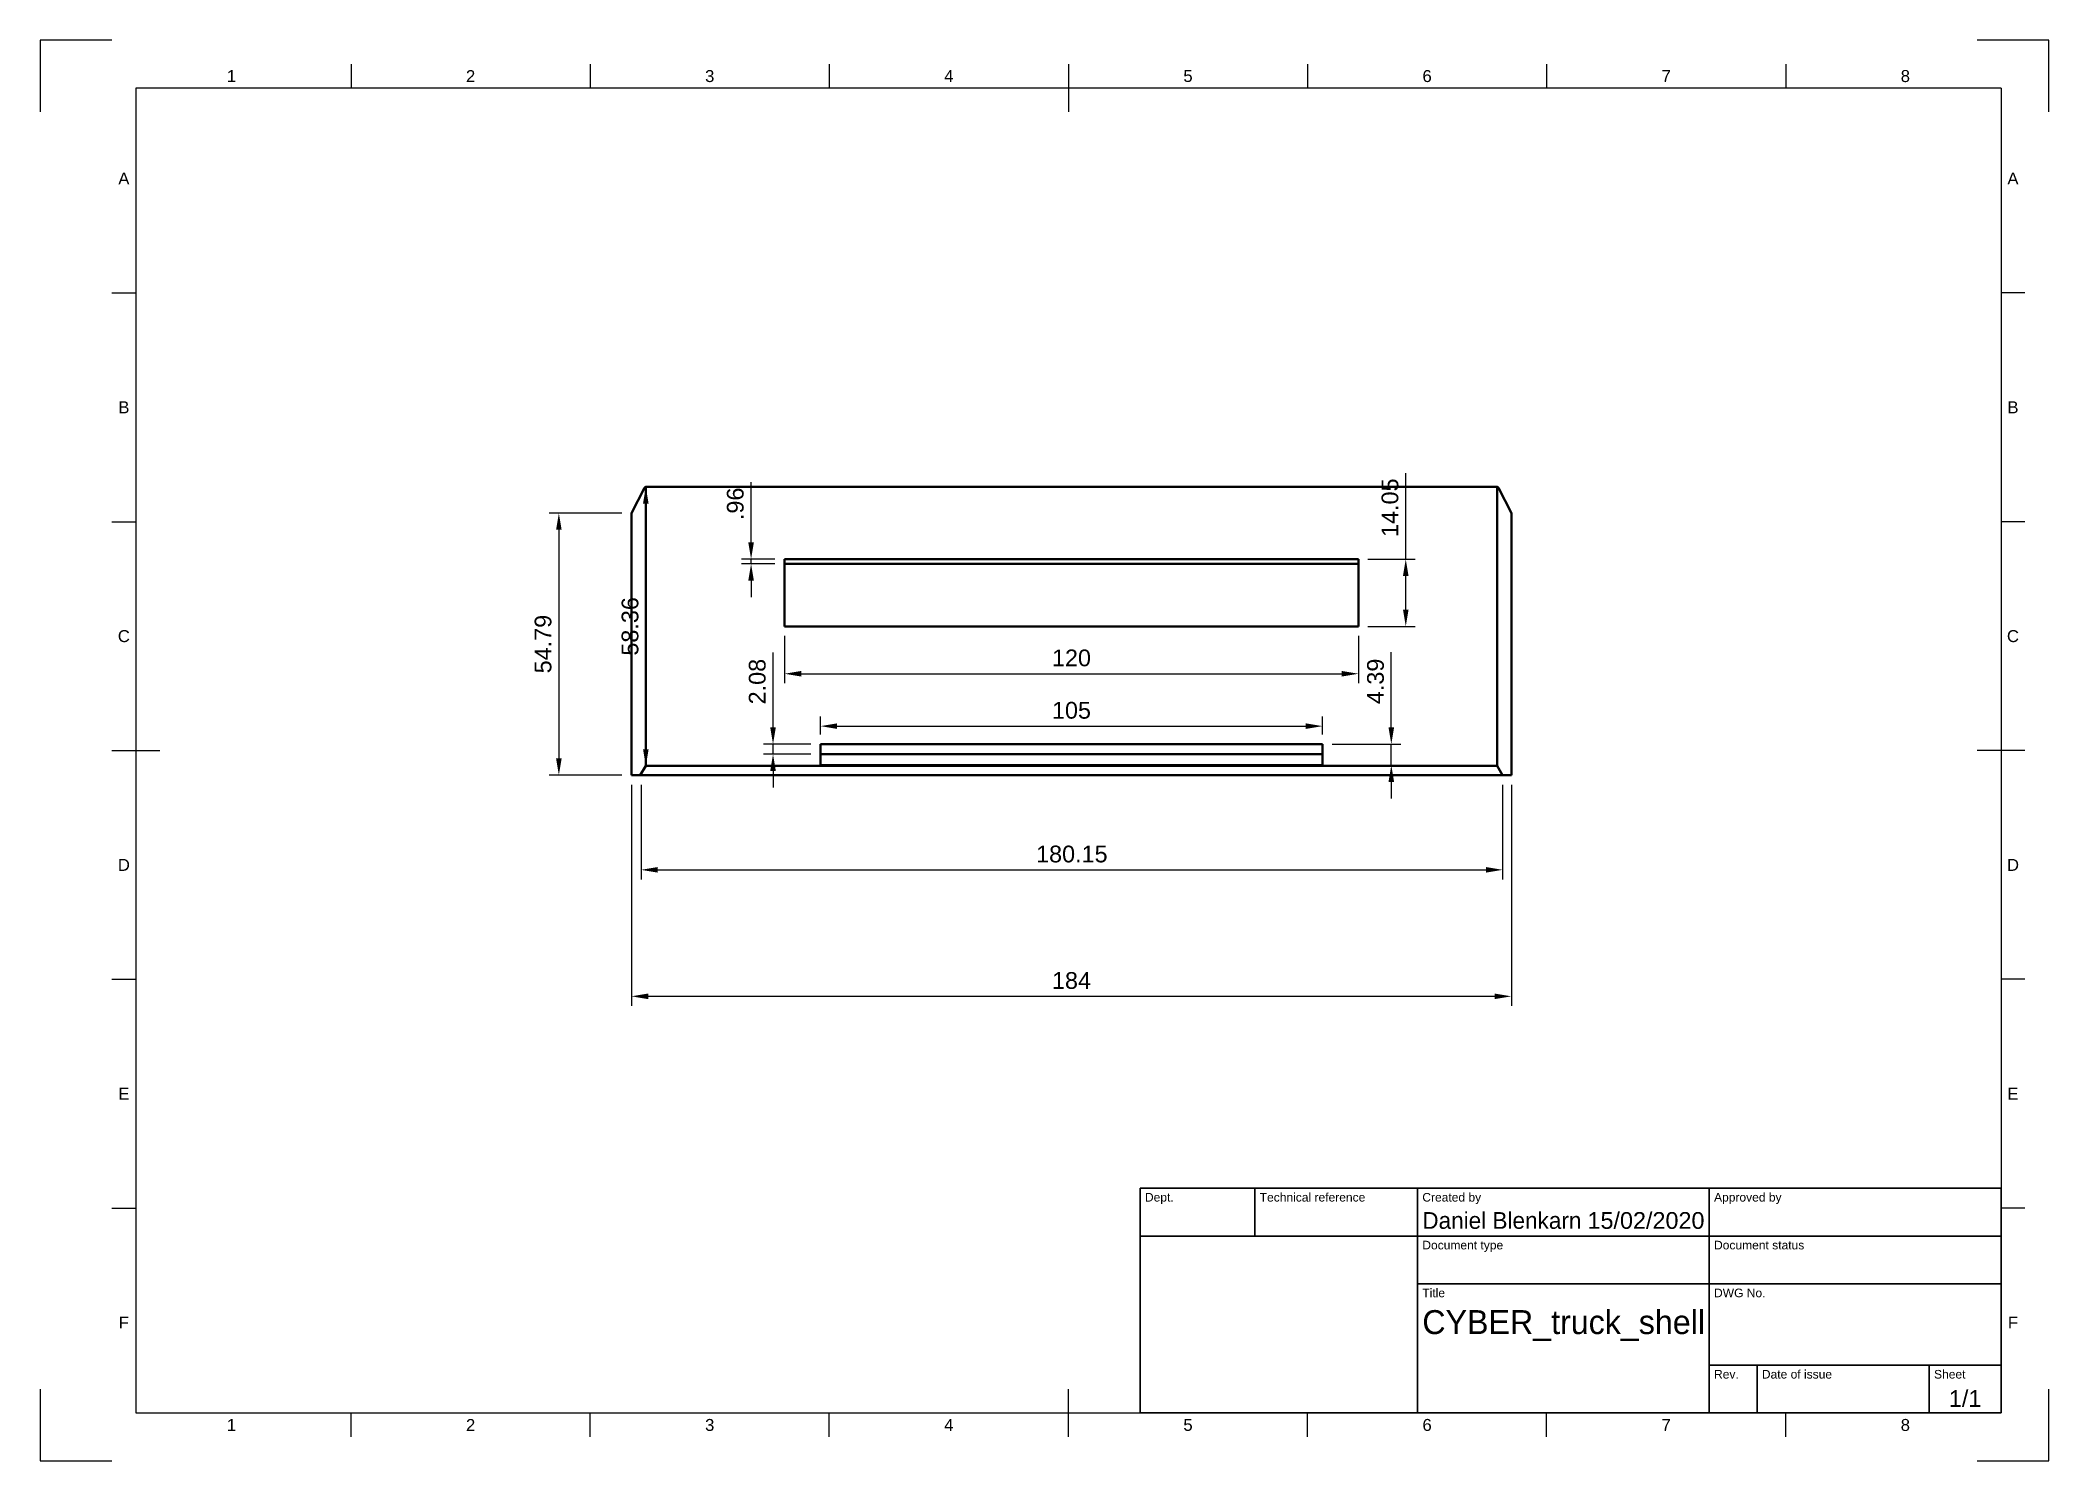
# Model space of a CAD drawing. Header units: millimetres. Extents: x 0 to 420, y 0 to 297.
import ezdxf
from ezdxf.enums import TextEntityAlignment as Align

# ---------------------------------------------------------------- set-up
doc = ezdxf.new("R2010")
doc.units = ezdxf.units.MM
doc.header["$LTSCALE"] = 0.75
for name, color, linetype, lineweight in [('Border', 7, 'Continuous', 25), ('Dimensions', 7, 'Continuous', 25), ('TitleBlock', 7, 'Continuous', 35), ('Visible', 7, 'Continuous', 50)]:
    doc.layers.add(name, color=color, linetype=linetype, lineweight=lineweight)
doc.styles.add('FusionTitle', font='')
doc.styles.get("Standard").update_dxf_attribs({"font": 'arial.ttf'})
doc.styles.get('FusionTitle').set_extended_font_data('Arial Unicode MS')
doc.dimstyles.new('ISO-25', dxfattribs={"dimtxt": 3.5, "dimasz": 3.5, "dimexe": 2, "dimexo": 2, "dimgap": 1.5, "dimtad": 1, "dimzin": 12, "dimdsep": 46, "dimtxsty": 'Standard', "dimcen": 0, "dimclrd": 256, "dimclre": 256, "dimclrt": 256, "dimazin": 3, "dimtp": 0.1, "dimtm": 0.1, "dimtfac": 0.714, "dimtmove": 0, "dimatfit": 3, "dimfxl": 1, "dimtzin": 12, "dimarcsym": 0})

# ---------------------------------------------------------------- blocks, each defined once
blk = doc.blocks.new('ISO_A3_SHEET')
at = {"layer": 'Border'}
for p, q in [((15, 297), (0, 297)), ((0, 297), (0, 282)), ((420, 297), (405, 297)), ((420, 282), (420, 297)), ((65, 292), (65, 287)), ((115, 292), (115, 287)), ((165, 292), (165, 287)), ((215, 292), (215, 282)), ((265, 292), (265, 287)), ((315, 292), (315, 287)), ((365, 292), (365, 287)), ((410, 287), (20, 287)), ((20, 287), (20, 10)), ((410, 287), (410, 10)), ((15, 244.16666), (20, 244.16666)), ((415, 244.16666), (410, 244.16666)), ((15, 196.33333), (20, 196.33333)), ((415, 196.33333), (410, 196.33333)), ((15, 148.5), (25, 148.5)), ((415, 148.5), (405, 148.5)), ((15, 100.66667), (20, 100.66667)), ((415, 100.66667), (410, 100.66667)), ((15, 52.83334), (20, 52.83334)), ((415, 52.83334), (410, 52.83334)), ((0, 15), (0, 0)), ((215, 5), (215, 15)), ((420, 0), (420, 15)), ((20, 10), (410, 10)), ((65, 5), (65, 10)), ((115, 5), (115, 10)), ((165, 5), (165, 10)), ((265, 5), (265, 10)), ((315, 5), (315, 10)), ((365, 5), (365, 10)), ((0, 0), (15, 0)), ((405, 0), (420, 0))]:
    blk.add_line(p, q, dxfattribs=at)
at = {"layer": 'Border', "style": 'FusionTitle'}
for s, p in [('1', (40, 289.5)), ('2', (90, 289.5)), ('3', (140, 289.5)), ('4', (190, 289.5)), ('5', (240, 289.5)), ('6', (290, 289.5)), ('7', (340, 289.5)), ('8', (390, 289.5)), ('A', (17.5, 268.08333)), ('A', (412.5, 268.08333)), ('B', (17.5, 220.25)), ('B', (412.5, 220.25)), ('C', (17.5, 172.41667)), ('C', (412.5, 172.41667)), ('D', (17.5, 124.58334)), ('D', (412.5, 124.58334)), ('E', (17.5, 76.75001)), ('E', (412.5, 76.75001)), ('F', (17.5, 28.91668)), ('F', (412.5, 28.91668)), ('1', (40, 7.5)), ('2', (90, 7.5)), ('3', (140, 7.5)), ('4', (190, 7.5)), ('5', (240, 7.5)), ('6', (290, 7.5)), ('7', (340, 7.5)), ('8', (390, 7.5))]:
    blk.add_text(s, height=2.5, dxfattribs=at).set_placement(p, align=Align.MIDDLE)
blk = doc.blocks.new('ISO_TITLEBLOCK')
at = {"layer": 'TitleBlock'}
for p, q in [((0, 47), (-180, 47)), ((-180, 47), (-180, 0)), ((-156, 37), (-156, 47)), ((-122, 0), (-122, 47)), ((-61, 0), (-61, 47)), ((0, 0), (0, 47)), ((-180, 37), (0, 37)), ((-122, 27), (0, 27)), ((-61, 10), (0, 10)), ((-51, 0), (-51, 10)), ((-15, 0), (-15, 10)), ((-180, 0), (0, 0))]:
    blk.add_line(p, q, dxfattribs=at)
at = {"layer": 'TitleBlock', "style": 'FusionTitle'}
for s, p in [('Dept.', (-179, 46)), ('Technical reference', (-155, 46)), ('Created by', (-121, 46)), ('Approved by', (-60, 46)), ('Document type', (-121, 36)), ('Document status', (-60, 36)), ('Title', (-121, 26)), ('DWG No.', (-60, 26)), ('Rev.', (-60, 9)), ('Date of issue', (-50, 9)), ('Sheet', (-14, 9))]:
    blk.add_text(s, height=1.8, dxfattribs=at).set_placement(p, align=Align.TOP_LEFT)
for tag, p, height in [('DEPT', (-179, 38.5), 3.5), ('TECHNICAL_REFERENCE', (-155, 38.5), 3.5), ('CREATED_BY', (-121, 38.5), 3.5), ('APPROVED_BY', (-60, 38.5), 3.5), ('DOCUMENT_TYPE', (-121, 28.5), 3.5), ('DOCUMENT_STATUS', (-60, 28.5), 3.5), ('TITLE_1', (-121, 16.5), 5), ('TITLE_2', (-121, 9), 5), ('TITLE_3', (-121, 1.5), 5), ('DATE_OF_ISSUE', (-50, 1.5), 3.5)]:
    blk.add_attdef(tag, p, '', height=height, dxfattribs=at)
for tag, p in [('CREATED_DATE', (-62, 38.5)), ('APPROVED_DATE', (-1, 38.5))]:
    blk.add_attdef(tag, text='', height=3.5, dxfattribs=at).set_placement(p, align=Align.RIGHT)
for tag, height, p in [('DRAWING_NUMBER', 5, (-30.5, 16.6)), ('REV', 3.5, (-56, 3.1)), ('SHEET', 3.5, (-7.5, 3.1))]:
    blk.add_attdef(tag, text='', height=height, dxfattribs=at).set_placement(p, align=Align.MIDDLE)
blk = doc.blocks.new('*D14')
at = {"layer": 'Defpoints', "color": 0, "transparency": 16777216}
for p in [(148.646982, 188.499668), (155.639011, 188.499668), (155.639011, 187.539978)]:
    blk.add_point(p, dxfattribs=at)
at = {"layer": 'Dimensions', "lineweight": -2, "transparency": 16777216}
for p, q in [((148.646982, 191.999668), (148.646982, 204.628249)), ((153.639011, 188.499668), (146.646982, 188.499668)), ((153.639011, 187.539978), (146.646982, 187.539978)), ((148.646982, 187.539978), (148.646982, 188.499668)), ((148.646982, 184.039978), (148.646982, 180.539978))]:
    blk.add_line(p, q, dxfattribs=at)
at = {"layer": 'Dimensions', "transparency": 16777216}
for points in [[(148.063648, 191.999668), (149.230315, 191.999668), (148.646982, 188.499668)], [(148.063648, 184.039978), (149.230315, 184.039978), (148.646982, 187.539978)]]:
    blk.add_solid(points, dxfattribs=at)
at = {"layer": 'Dimensions', "transparency": 16777216, "insert": (145.359976, 200.063958), "char_height": 3.5, "attachment_point": 5, "rotation": 90}
blk.add_mtext('.96', dxfattribs=at)
blk = doc.blocks.new('*D15')
at = {"layer": 'Defpoints', "color": 0, "transparency": 16777216}
for p in [(155.639011, 174.44661), (275.639011, 174.44661), (275.639011, 164.547115)]:
    blk.add_point(p, dxfattribs=at)
at = {"layer": 'Dimensions', "lineweight": -2, "transparency": 16777216}
for p, q in [((155.639011, 172.44661), (155.639011, 162.547115)), ((275.639011, 172.44661), (275.639011, 162.547115)), ((159.139011, 164.547115), (272.139011, 164.547115))]:
    blk.add_line(p, q, dxfattribs=at)
at = {"layer": 'Dimensions', "transparency": 16777216}
for points in [[(159.139011, 165.130448), (159.139011, 163.963781), (155.639011, 164.547115)], [(272.139011, 165.130448), (272.139011, 163.963781), (275.639011, 164.547115)]]:
    blk.add_solid(points, dxfattribs=at)
at = {"layer": 'Dimensions', "transparency": 16777216, "insert": (215.639011, 167.83412), "char_height": 3.5, "attachment_point": 5}
blk.add_mtext('120', dxfattribs=at)
blk = doc.blocks.new('*D16')
at = {"layer": 'Defpoints', "color": 0, "transparency": 16777216}
for p in [(275.639011, 188.499668), (285.538506, 188.499668), (275.639011, 174.44661)]:
    blk.add_point(p, dxfattribs=at)
at = {"layer": 'Dimensions', "lineweight": -2, "transparency": 16777216}
for p, q in [((285.538506, 188.499668), (285.538506, 206.507171)), ((277.639011, 188.499668), (287.538506, 188.499668)), ((285.538506, 177.94661), (285.538506, 184.999668)), ((277.639011, 174.44661), (287.538506, 174.44661))]:
    blk.add_line(p, q, dxfattribs=at)
at = {"layer": 'Dimensions', "transparency": 16777216}
for points in [[(284.955173, 184.999668), (286.12184, 184.999668), (285.538506, 188.499668)], [(284.955173, 177.94661), (286.12184, 177.94661), (285.538506, 174.44661)]]:
    blk.add_solid(points, dxfattribs=at)
at = {"layer": 'Dimensions', "transparency": 16777216, "insert": (282.251501, 199.25342), "char_height": 3.5, "attachment_point": 5, "rotation": 90}
blk.add_mtext('14.05', dxfattribs=at)
blk = doc.blocks.new('*D17')
at = {"layer": 'Defpoints', "color": 0, "transparency": 16777216}
for p in [(153.239516, 149.824679), (163.139011, 149.824679), (163.139011, 147.740673)]:
    blk.add_point(p, dxfattribs=at)
at = {"layer": 'Dimensions', "lineweight": -2, "transparency": 16777216}
for p, q in [((153.239516, 153.324679), (153.239516, 168.982933)), ((161.139011, 149.824679), (151.239516, 149.824679)), ((161.139011, 147.740673), (151.239516, 147.740673)), ((153.239516, 147.740673), (153.239516, 149.824679)), ((153.239516, 144.240673), (153.239516, 140.740673))]:
    blk.add_line(p, q, dxfattribs=at)
at = {"layer": 'Dimensions', "transparency": 16777216}
for points in [[(152.656183, 153.324679), (153.82285, 153.324679), (153.239516, 149.824679)], [(152.656183, 144.240673), (153.82285, 144.240673), (153.239516, 147.740673)]]:
    blk.add_solid(points, dxfattribs=at)
at = {"layer": 'Dimensions', "transparency": 16777216, "insert": (149.952511, 162.903806), "char_height": 3.5, "attachment_point": 5, "rotation": 90}
blk.add_mtext('2.08', dxfattribs=at)
blk = doc.blocks.new('*D18')
at = {"layer": 'Defpoints', "color": 0, "transparency": 16777216}
for p in [(268.139011, 153.592031), (163.139011, 149.824679), (268.139011, 149.824679)]:
    blk.add_point(p, dxfattribs=at)
at = {"layer": 'Dimensions', "lineweight": -2, "transparency": 16777216}
for p, q in [((163.139011, 151.824679), (163.139011, 155.592031)), ((268.139011, 151.824679), (268.139011, 155.592031)), ((166.639011, 153.592031), (264.639011, 153.592031))]:
    blk.add_line(p, q, dxfattribs=at)
at = {"layer": 'Dimensions', "transparency": 16777216}
for points in [[(166.639011, 154.175365), (166.639011, 153.008698), (163.139011, 153.592031)], [(264.639011, 154.175365), (264.639011, 153.008698), (268.139011, 153.592031)]]:
    blk.add_solid(points, dxfattribs=at)
at = {"layer": 'Dimensions', "transparency": 16777216, "insert": (215.639011, 156.879037), "char_height": 3.5, "attachment_point": 5}
blk.add_mtext('105', dxfattribs=at)
blk = doc.blocks.new('*D19')
at = {"layer": 'Defpoints', "color": 0, "transparency": 16777216}
for p in [(268.139011, 149.824679), (282.515636, 149.824679), (268.139011, 145.43168)]:
    blk.add_point(p, dxfattribs=at)
at = {"layer": 'Dimensions', "lineweight": -2, "transparency": 16777216}
for p, q in [((282.515636, 153.324679), (282.515636, 169.064106)), ((270.139011, 149.824679), (284.515636, 149.824679)), ((282.515636, 145.43168), (282.515636, 149.824679)), ((270.139011, 145.43168), (284.515636, 145.43168)), ((282.515636, 141.93168), (282.515636, 138.43168))]:
    blk.add_line(p, q, dxfattribs=at)
at = {"layer": 'Dimensions', "transparency": 16777216}
for points in [[(281.932302, 153.324679), (283.098969, 153.324679), (282.515636, 149.824679)], [(281.932302, 141.93168), (283.098969, 141.93168), (282.515636, 145.43168)]]:
    blk.add_solid(points, dxfattribs=at)
at = {"layer": 'Dimensions', "transparency": 16777216, "insert": (279.227437, 162.944393), "char_height": 3.5, "attachment_point": 5, "rotation": 90}
blk.add_mtext('4.39', dxfattribs=at)
blk = doc.blocks.new('*D20')
at = {"layer": 'Defpoints', "color": 0, "transparency": 16777216}
for p in [(123.639011, 143.347673), (307.639011, 143.347673), (307.639011, 97.10673)]:
    blk.add_point(p, dxfattribs=at)
at = {"layer": 'Dimensions', "lineweight": -2, "transparency": 16777216}
for p, q in [((123.639011, 141.347673), (123.639011, 95.10673)), ((307.639011, 141.347673), (307.639011, 95.10673)), ((127.139011, 97.10673), (304.139011, 97.10673))]:
    blk.add_line(p, q, dxfattribs=at)
at = {"layer": 'Dimensions', "transparency": 16777216}
for points in [[(127.139011, 97.690064), (127.139011, 96.523397), (123.639011, 97.10673)], [(304.139011, 97.690064), (304.139011, 96.523397), (307.639011, 97.10673)]]:
    blk.add_solid(points, dxfattribs=at)
at = {"layer": 'Dimensions', "transparency": 16777216, "insert": (215.639011, 100.393736), "char_height": 3.5, "attachment_point": 5}
blk.add_mtext('184', dxfattribs=at)
blk = doc.blocks.new('*D21')
at = {"layer": 'Defpoints', "color": 0, "transparency": 16777216}
for p in [(125.639011, 143.347673), (305.793712, 143.347673), (305.793712, 123.548683)]:
    blk.add_point(p, dxfattribs=at)
at = {"layer": 'Dimensions', "lineweight": -2, "transparency": 16777216}
for p, q in [((125.639011, 141.347673), (125.639011, 121.548683)), ((305.793712, 141.347673), (305.793712, 121.548683)), ((129.139011, 123.548683), (302.293712, 123.548683))]:
    blk.add_line(p, q, dxfattribs=at)
at = {"layer": 'Dimensions', "transparency": 16777216}
for points in [[(129.139011, 124.132016), (129.139011, 122.96535), (125.639011, 123.548683)], [(302.293712, 124.132016), (302.293712, 122.96535), (305.793712, 123.548683)]]:
    blk.add_solid(points, dxfattribs=at)
at = {"layer": 'Dimensions', "transparency": 16777216, "insert": (215.716362, 126.835689), "char_height": 3.5, "attachment_point": 5}
blk.add_mtext('180.15', dxfattribs=at)
blk = doc.blocks.new('*D22')
at = {"layer": 'Defpoints', "color": 0, "transparency": 16777216}
for p in [(126.639011, 203.626167), (126.639011, 203.626167), (126.639011, 145.267053)]:
    blk.add_point(p, dxfattribs=at)
at = {"layer": 'Dimensions', "lineweight": -2, "transparency": 16777216}
blk.add_line((126.639011, 148.767053), (126.639011, 200.126167), dxfattribs=at)
at = {"layer": 'Dimensions', "transparency": 16777216}
for points in [[(126.055678, 200.126167), (127.222345, 200.126167), (126.639011, 203.626167)], [(126.055678, 148.767053), (127.222345, 148.767053), (126.639011, 145.267053)]]:
    blk.add_solid(points, dxfattribs=at)
at = {"layer": 'Dimensions', "transparency": 16777216, "insert": (123.350812, 174.44661), "char_height": 3.5, "attachment_point": 5, "rotation": 90}
blk.add_mtext('58.36', dxfattribs=at)
blk = doc.blocks.new('*D23')
at = {"layer": 'Defpoints', "color": 0, "transparency": 16777216}
for p in [(123.639011, 198.142311), (108.454549, 143.347673), (123.639011, 143.347673)]:
    blk.add_point(p, dxfattribs=at)
at = {"layer": 'Dimensions', "lineweight": -2, "transparency": 16777216}
for p, q in [((121.639011, 198.142311), (106.454549, 198.142311)), ((108.454549, 194.642311), (108.454549, 146.847673)), ((121.639011, 143.347673), (106.454549, 143.347673))]:
    blk.add_line(p, q, dxfattribs=at)
at = {"layer": 'Dimensions', "transparency": 16777216}
for points in [[(107.871216, 194.642311), (109.037883, 194.642311), (108.454549, 198.142311)], [(107.871216, 146.847673), (109.037883, 146.847673), (108.454549, 143.347673)]]:
    blk.add_solid(points, dxfattribs=at)
at = {"layer": 'Dimensions', "transparency": 16777216, "insert": (105.167544, 170.744992), "char_height": 3.5, "attachment_point": 5, "rotation": 90}
blk.add_mtext('54.79', dxfattribs=at)

msp = doc.modelspace()

# ---------------------------------------------------------------- linework, layer by layer
at = {"layer": 'Visible', "extrusion": (0, 1, 0)}
for p, q in [((123.639, 198.142, -65.586), (126.368, 203.414, -66.769)), ((126.639, 203.626, -65.824), (304.639, 203.626, -65.824)), ((126.639, 145.267, 133.445), (126.639, 203.626, -65.824)), ((304.639, 203.626, -65.824), (304.639, 145.267, 133.445)), ((304.91, 203.414, -66.769), (307.639, 198.142, -65.586)), ((123.639, 198.142, -65.586), (123.639, 143.348, 121.511)), ((307.639, 143.348, 121.511), (307.639, 198.142, -65.586)), ((155.639, 174.447, 33.811), (155.639, 188.5, -14.174)), ((155.639, 188.5, -14.174), (275.639, 188.5, -14.174)), ((155.639, 187.54, -14.455), (275.639, 187.54, -14.455)), ((275.639, 188.5, -14.174), (275.639, 174.447, 33.811)), ((275.639, 174.447, 33.811), (155.639, 174.447, 33.811)), ((163.139, 145.432, 132.883), (163.139, 149.825, 117.883)), ((163.139, 149.825, 117.883), (268.139, 149.825, 117.883)), ((268.139, 147.741, 117.883), (163.139, 147.741, 117.883)), ((268.139, 149.825, 117.883), (268.139, 145.432, 132.883)), ((123.639, 143.348, 121.511), (125.484, 143.348, 132.883)), ((125.484, 143.348, 132.883), (126.639, 145.267, 133.445)), ((125.639, 143.348, 132.883), (125.484, 143.348, 132.883)), ((163.139, 143.348, 132.883), (125.639, 143.348, 132.883)), ((126.639, 145.267, 133.445), (304.639, 145.267, 133.445)), ((268.139, 145.432, 132.883), (163.139, 145.432, 132.883)), ((268.139, 143.348, 132.883), (163.139, 143.348, 132.883)), ((305.639, 143.348, 132.883), (268.139, 143.348, 132.883)), ((304.639, 145.267, 133.445), (305.794, 143.348, 132.883)), ((305.794, 143.348, 132.883), (305.639, 143.348, 132.883)), ((305.794, 143.348, 132.883), (307.639, 143.348, 121.511))]:
    msp.add_line(p, q, dxfattribs=at)
at = {"layer": 'Visible', "extrusion": (-0.616312, 0.787502, 0)}
msp.add_open_spline([(126.639, 203.626, -65.824), (126.549, 203.556, -66.139), (126.459, 203.485, -66.454), (126.368, 203.414, -66.769)], degree=3, dxfattribs=at)
at = {"layer": 'Visible', "extrusion": (-0.616312, -0.787502, 0)}
msp.add_open_spline([(304.91, 203.414, -66.769), (304.82, 203.485, -66.454), (304.729, 203.556, -66.139), (304.639, 203.626, -65.824)], degree=3, dxfattribs=at)

# ---------------------------------------------------------------- block references
at = {"layer": 'Border'}
msp.add_blockref('ISO_A3_SHEET', (0, 0), dxfattribs=at)
at = {"layer": 'TitleBlock'}
ref = msp.add_blockref('ISO_TITLEBLOCK', (410, 10), dxfattribs=at)
ref.add_attrib('CREATED_DATE', '15/02/2020', dxfattribs={"height": 3.5, "style": 'FusionTitle'}).set_placement((348, 48.5), align=Align.RIGHT)
ref.add_attrib('SHEET', '1/1', dxfattribs={"height": 3.5, "style": 'FusionTitle'}).set_placement((402.5, 13.1), align=Align.MIDDLE)
ref.add_attrib('TITLE_1', 'CYBER_truck_shell', (289, 26.5), dxfattribs={"height": 5, "style": 'FusionTitle', "width": 0.963739})
ref.add_attrib('CREATED_BY', 'Daniel Blenkarn', (289, 48.5), dxfattribs={"height": 3.5, "style": 'FusionTitle', "width": 0.963908})

# ---------------------------------------------------------------- dimensions: what is measured, and where the dimension line sits
at = {"layer": 'Dimensions'}
for p1, p2, distance, picture, middle in [((275.639, 174.447), (275.639, 188.5), -9.899, '*D16', (282.252, 199.253)), ((126.639, 145.267), (126.639, 203.626), 0, '*D22', (123.351, 174.447)), ((155.639, 187.54), (155.639, 188.5), 6.992, '*D14', (145.36, 200.064)), ((123.639, 198.142), (123.639, 143.348), -15.184, '*D23', (105.168, 170.745)), ((155.639, 174.447), (275.639, 174.447), -9.899, '*D15', (215.639, 167.834)), ((163.139, 147.741), (163.139, 149.825), 9.899, '*D17', (149.953, 162.904)), ((268.139, 145.432), (268.139, 149.825), -14.377, '*D19', (279.227, 162.944)), ((163.139, 149.825), (268.139, 149.825), 3.767, '*D18', (215.639, 156.879)), ((123.639, 143.348), (307.639, 143.348), -46.241, '*D20', (215.639, 100.394)), ((125.639, 143.3477), (305.7937, 143.3477), -19.799, '*D21', (215.7164, 126.8357))]:
    dim = msp.add_aligned_dim(p1=p1, p2=p2, distance=distance, dimstyle='ISO-25', override={"dimlfac": 1, "dimclrd": 256, "dimclre": 256}, dxfattribs=at)
    dim.commit()
    dim.dimension.update_dxf_attribs({"geometry": picture, "text_midpoint": middle})

doc.saveas('drawing.dxf')
